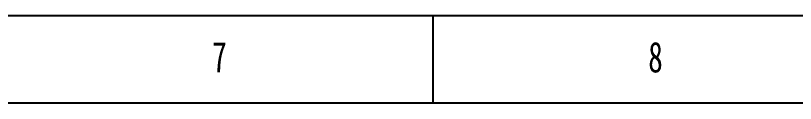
# Model space of a CAD drawing. Header units: millimetres. Extents: x 0 to 841, y 0 to 594.
# Drawn here: x 330.2 to 419.6, y 584 to 594 of the extents above; entities that cross this region are included whole.
import ezdxf

# ---------------------------------------------------------------- set-up
doc = ezdxf.new("R2010")
doc.units = ezdxf.units.MM
doc.layers.add('10', color=7, linetype='Continuous')
doc.layers.add('5', color=7, linetype='Continuous')
doc.styles.add('SLDTEXTSTYLE4', font='TXT', dxfattribs={"width": 0.7})

msp = doc.modelspace()

# ---------------------------------------------------------------- linework, layer by layer
at = {"layer": '5', "color": 7}
msp.add_line((841, 594), (0, 594), dxfattribs=at)
at = {"layer": '5'}
msp.add_line((378, 594), (378, 584), dxfattribs=at)
at = {"layer": '5', "color": 7, "lineweight": 25}
msp.add_line((831, 584), (25, 584), dxfattribs=at)

# ---------------------------------------------------------------- texts
at = {"layer": '10', "char_height": 3.5, "attachment_point": 2, "style": 'SLDTEXTSTYLE4'}
for s, insert in [('7', (353.547, 591.026)), ('8', (403.547, 591.026))]:
    msp.add_mtext(s, dxfattribs=dict(at, insert=insert))

doc.saveas('drawing.dxf')
